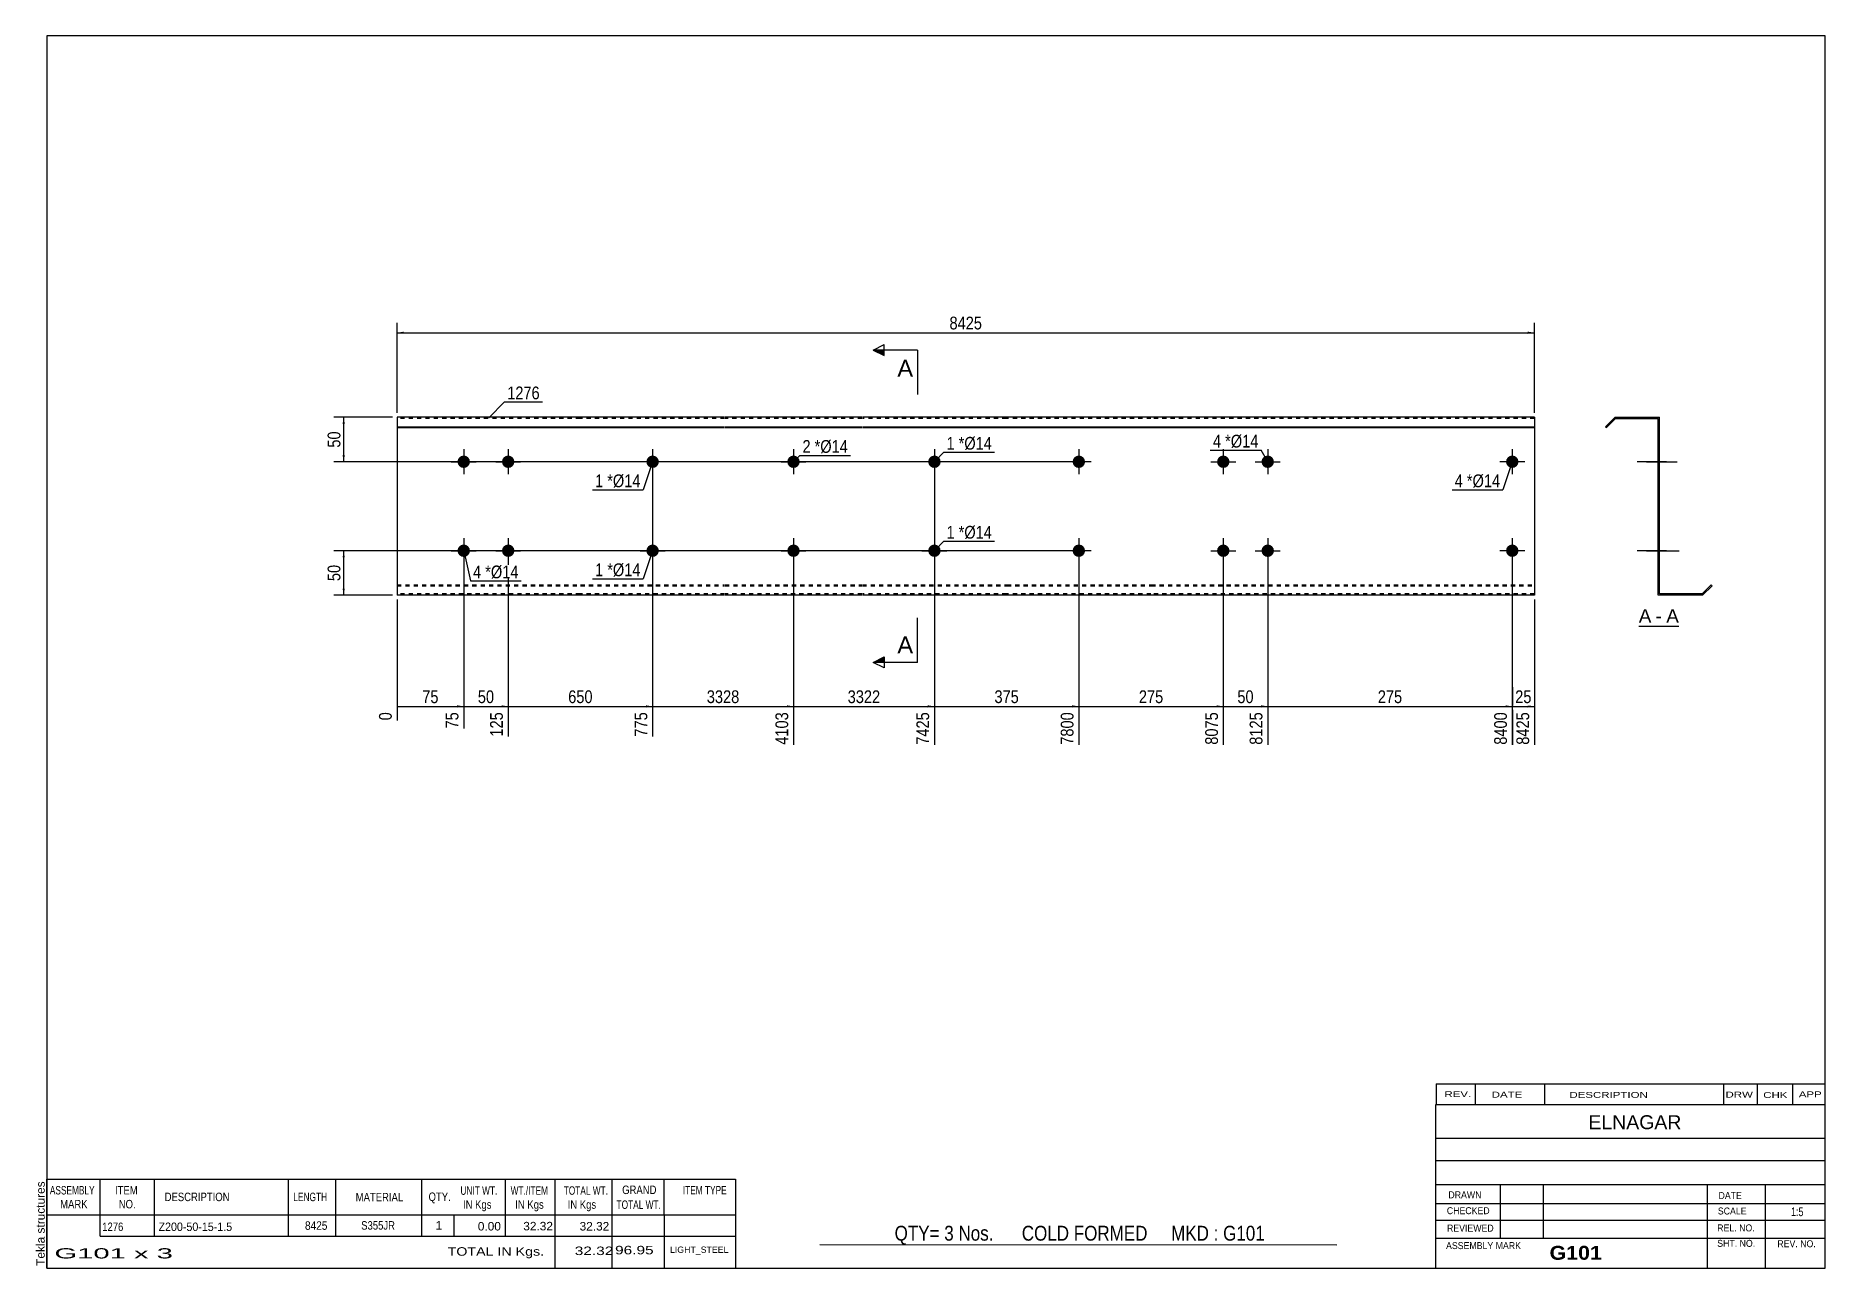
# Model space of a CAD drawing. Header units: millimetres. Extents: x -81 to 321, y -171 to 106.
import ezdxf

# ---------------------------------------------------------------- set-up
doc = ezdxf.new("R2010")
doc.units = ezdxf.units.MM
doc.linetypes.add('DXK_LINE_DOT1', pattern=[1.8814, 0.9407, -0.9407])
doc.styles.add('Arial', font='ARIAL.TTF', dxfattribs={"height": 0.2})
doc.styles.add('Arial Bold', font='ARIALBD.TTF', dxfattribs={"height": 0.2})
doc.styles.add('Arial Narrow', font='ARIALN.TTF', dxfattribs={"height": 0.2})

# ---------------------------------------------------------------- blocks, each defined once
blk = doc.blocks.new('Unknown-629088549-1614')
at = {"color": 5, "linetype": 'Continuous'}
for p, q in [((321.25, 105.75), (-78.75, 105.75)), ((-78.75, 105.75), (-78.75, -171.25)), ((321.25, -171.25), (321.25, 105.75)), ((-78.75, -171.25), (321.25, -171.25))]:
    blk.add_line(p, q, dxfattribs=at)
at = {"color": 174, "linetype": 'Continuous', "style": 'Arial'}
blk.add_text('Tekla structures', height=1.9102, rotation=90, dxfattribs=at).set_placement((-79.25, -170.75))
blk = doc.blocks.new('Unknown-629088549-12 - 1233')
at = {"color": 7, "linetype": 'Continuous'}
blk.add_line((279.31, -26.95), (288.34, -26.95), dxfattribs=at)
at = {"color": 0, "linetype": 'Continuous'}
blk.add_wipeout([(282.15, -26.2), (282.15, -23), (279.31, -23), (279.31, -26.2)], dxfattribs=at)
blk.add_wipeout([(284.53, -26.2), (284.53, -23), (283.11, -23), (283.11, -26.2)], dxfattribs=at)
at = {"color": 96, "linetype": 'Continuous', "style": 'Arial'}
blk.add_text('A', height=3.06, dxfattribs=at).set_placement((279.31, -26.2))
at = {"color": 0, "linetype": 'Continuous'}
blk.add_wipeout([(288.34, -26.2), (288.34, -23), (285.49, -23), (285.49, -26.2)], dxfattribs=at)
at = {"color": 96, "linetype": 'Continuous', "style": 'Arial'}
for s, p in [('A', (285.49, -26.2)), ('-', (283.11, -26.2))]:
    blk.add_text(s, height=3.06, dxfattribs=at).set_placement(p)
blk = doc.blocks.new('Bolt-629088549-1223 - 1203')
at = {"linetype": 'Continuous'}
blk.add_hatch(color=3, dxfattribs=at).paths.add_polyline_path([(58.89, 10, -1), (56.09, 10, -1)])
at = {"color": 3, "linetype": 'Continuous'}
for p, q in [((57.49, 12.8), (57.49, 7.2)), ((60.29, 10), (54.69, 10))]:
    blk.add_line(p, q, dxfattribs=at)
blk = doc.blocks.new('Part-629088549-1218 - 1203')
at = {"color": 2, "linetype": 'Continuous'}
for p, q in [((0, 20), (0, -20)), ((41.19, 20), (0, 20)), ((0, 17.88), (41.19, 17.88)), ((0, 17.67), (41.19, 17.67)), ((73.68, 20), (41.29, 20)), ((41.29, 17.88), (73.68, 17.88)), ((41.29, 17.67), (73.68, 17.67)), ((104.58, 20), (73.78, 20)), ((73.78, 17.88), (104.58, 17.88)), ((73.78, 17.67), (104.58, 17.67)), ((137.07, 20), (104.68, 20)), ((104.68, 17.88), (137.07, 17.88)), ((104.68, 17.67), (137.07, 17.67)), ((169.56, 20), (137.17, 20)), ((137.17, 17.88), (169.56, 17.88)), ((137.17, 17.67), (169.56, 17.67)), ((255.85, 20), (169.66, 20)), ((169.66, 17.88), (255.85, 17.88)), ((169.66, 17.67), (255.85, 17.67)), ((255.85, 20), (255.85, -20)), ((41.19, -20), (0, -20)), ((73.68, -20), (41.29, -20)), ((104.58, -20), (73.78, -20)), ((137.07, -20), (104.68, -20)), ((169.56, -20), (137.17, -20)), ((255.85, -20), (169.66, -20))]:
    blk.add_line(p, q, dxfattribs=at)
at = {"color": 7, "linetype": 'DXK_LINE_DOT1'}
for p, q in [((41.19, 19.7), (0, 19.7)), ((73.68, 19.7), (41.29, 19.7)), ((104.58, 19.7), (73.78, 19.7)), ((137.07, 19.7), (104.68, 19.7)), ((169.56, 19.7), (137.17, 19.7)), ((255.85, 19.7), (169.66, 19.7)), ((0, -17.67), (41.19, -17.67)), ((0, -17.88), (41.19, -17.88)), ((41.19, -19.7), (0, -19.7)), ((41.29, -17.67), (73.68, -17.67)), ((41.29, -17.88), (73.68, -17.88)), ((73.68, -19.7), (41.29, -19.7)), ((73.78, -17.67), (104.58, -17.67)), ((73.78, -17.88), (104.58, -17.88)), ((104.58, -19.7), (73.78, -19.7)), ((104.68, -17.67), (137.07, -17.67)), ((104.68, -17.88), (137.07, -17.88)), ((137.07, -19.7), (104.68, -19.7)), ((137.17, -17.67), (169.56, -17.67)), ((137.17, -17.88), (169.56, -17.88)), ((169.56, -19.7), (137.17, -19.7)), ((169.66, -17.67), (255.85, -17.67)), ((169.66, -17.88), (255.85, -17.88)), ((255.85, -19.7), (169.66, -19.7))]:
    blk.add_line(p, q, dxfattribs=at)
blk = doc.blocks.new('Bolt-629088549-1219 - 1203')
at = {"linetype": 'Continuous'}
blk.add_hatch(color=3, dxfattribs=at).paths.add_polyline_path([(122.28, 10, -1), (119.48, 10, -1)])
at = {"color": 3, "linetype": 'Continuous'}
for p, q in [((120.88, 12.8), (120.88, 7.2)), ((123.68, 10), (118.08, 10))]:
    blk.add_line(p, q, dxfattribs=at)
blk = doc.blocks.new('Bolt-629088549-1220 - 1203')
at = {"linetype": 'Continuous'}
for points in [[(187.25, 10, -1), (184.45, 10, -1)], [(197.25, 10, -1), (194.45, 10, -1)], [(187.25, -10, -1), (184.45, -10, -1)], [(197.25, -10, -1), (194.45, -10, -1)]]:
    blk.add_hatch(color=3, dxfattribs=at).paths.add_polyline_path(points)
at = {"color": 3, "linetype": 'Continuous'}
for p, q in [((185.85, 12.8), (185.85, 7.2)), ((195.85, 12.8), (195.85, 7.2)), ((183.05, 10), (188.65, 10)), ((193.05, 10), (198.65, 10)), ((185.85, -7.2), (185.85, -12.8)), ((195.85, -7.2), (195.85, -12.8)), ((183.05, -10), (188.65, -10)), ((193.05, -10), (198.65, -10))]:
    blk.add_line(p, q, dxfattribs=at)
blk = doc.blocks.new('Bolt-629088549-1221 - 1203')
at = {"linetype": 'Continuous'}
blk.add_hatch(color=3, dxfattribs=at).paths.add_polyline_path([(122.28, -10, -1), (119.48, -10, -1)])
at = {"color": 3, "linetype": 'Continuous'}
for p, q in [((120.88, -7.2), (120.88, -12.8)), ((118.08, -10), (123.68, -10))]:
    blk.add_line(p, q, dxfattribs=at)
blk = doc.blocks.new('Bolt-629088549-1222 - 1203')
at = {"linetype": 'Continuous'}
for points in [[(154.76, -10, -1), (151.96, -10, -1)], [(252.25, -10, -1), (249.45, -10, -1)]]:
    blk.add_hatch(color=3, dxfattribs=at).paths.add_polyline_path(points)
at = {"color": 3, "linetype": 'Continuous'}
for p, q in [((153.36, -7.2), (153.36, -12.8)), ((250.85, -7.2), (250.85, -12.8)), ((156.16, -10), (150.56, -10)), ((253.65, -10), (248.05, -10))]:
    blk.add_line(p, q, dxfattribs=at)
blk = doc.blocks.new('Bolt-629088549-1224 - 1203')
at = {"linetype": 'Continuous'}
for points in [[(16.4, 10, -1), (13.6, 10, -1)], [(26.4, 10, -1), (23.6, 10, -1)], [(16.4, -10, -1), (13.6, -10, -1)], [(26.4, -10, -1), (23.6, -10, -1)]]:
    blk.add_hatch(color=3, dxfattribs=at).paths.add_polyline_path(points)
at = {"color": 3, "linetype": 'Continuous'}
for p, q in [((15, 12.8), (15, 7.2)), ((25, 12.8), (25, 7.2)), ((12.2, 10), (17.8, 10)), ((22.2, 10), (27.8, 10)), ((15, -7.2), (15, -12.8)), ((25, -7.2), (25, -12.8)), ((12.2, -10), (17.8, -10)), ((22.2, -10), (27.8, -10))]:
    blk.add_line(p, q, dxfattribs=at)
blk = doc.blocks.new('Bolt-629088549-1225 - 1203')
at = {"linetype": 'Continuous'}
blk.add_hatch(color=3, dxfattribs=at).paths.add_polyline_path([(58.89, -10, -1), (56.09, -10, -1)])
at = {"color": 3, "linetype": 'Continuous'}
for p, q in [((57.49, -7.2), (57.49, -12.8)), ((54.69, -10), (60.29, -10))]:
    blk.add_line(p, q, dxfattribs=at)
blk = doc.blocks.new('Bolt-629088549-1226 - 1203')
at = {"linetype": 'Continuous'}
for points in [[(90.58, 10, -1), (87.78, 10, -1)], [(90.58, -10, -1), (87.78, -10, -1)]]:
    blk.add_hatch(color=3, dxfattribs=at).paths.add_polyline_path(points)
at = {"color": 3, "linetype": 'Continuous'}
for p, q in [((89.18, 12.8), (89.18, 7.2)), ((86.38, 10), (91.98, 10)), ((89.18, -7.2), (89.18, -12.8)), ((86.38, -10), (91.98, -10))]:
    blk.add_line(p, q, dxfattribs=at)
blk = doc.blocks.new('Bolt-629088549-1227 - 1203')
at = {"linetype": 'Continuous'}
for points in [[(154.76, 10, -1), (151.96, 10, -1)], [(252.25, 10, -1), (249.45, 10, -1)]]:
    blk.add_hatch(color=3, dxfattribs=at).paths.add_polyline_path(points)
at = {"color": 3, "linetype": 'Continuous'}
for p, q in [((153.36, 12.8), (153.36, 7.2)), ((250.85, 12.8), (250.85, 7.2)), ((156.16, 10), (150.56, 10)), ((253.65, 10), (248.05, 10))]:
    blk.add_line(p, q, dxfattribs=at)
blk = doc.blocks.new('Bolt-629088549-1240 - 1233')
at = {"linetype": 'Continuous'}
blk.add_hatch(color=3, dxfattribs=at).paths.add_polyline_path([(283.97, 8.6), (283.97, 11.4), (283.67, 11.4), (283.67, 8.6)])
at = {"color": 3, "linetype": 'Continuous'}
for p, q in [((285.57, 10), (278.97, 10)), ((283.97, 11.4), (283.67, 11.4)), ((283.97, 8.6), (283.67, 8.6))]:
    blk.add_line(p, q, dxfattribs=at)
blk = doc.blocks.new('Part-629088549-1235 - 1233')
at = {"color": 2, "linetype": 'Continuous'}
for p, q in [((273.97, 20), (271.85, 17.88)), ((271.85, 17.88), (272.06, 17.67)), ((272.06, 17.67), (274.1, 19.7)), ((273.97, 20), (283.97, 20)), ((274.1, 19.7), (283.67, 19.7)), ((283.67, -20), (283.67, 19.7)), ((283.97, -19.7), (283.97, 20)), ((293.67, -20), (283.67, -20)), ((293.55, -19.7), (283.97, -19.7)), ((293.55, -19.7), (295.58, -17.67)), ((295.79, -17.88), (293.67, -20)), ((295.58, -17.67), (295.79, -17.88))]:
    blk.add_line(p, q, dxfattribs=at)
blk = doc.blocks.new('Bolt-629088549-1236 - 1233')
at = {"linetype": 'Continuous'}
blk.add_hatch(color=3, dxfattribs=at).paths.add_polyline_path([(283.97, 8.6), (283.97, 11.4), (283.67, 11.4), (283.67, 8.6)])
at = {"color": 3, "linetype": 'Continuous'}
for p, q in [((285.57, 10), (278.97, 10)), ((283.97, 11.4), (283.67, 11.4)), ((283.97, 8.6), (283.67, 8.6))]:
    blk.add_line(p, q, dxfattribs=at)
blk = doc.blocks.new('Bolt-629088549-1237 - 1233')
at = {"linetype": 'Continuous'}
for points in [[(283.97, 8.6), (283.97, 11.4), (283.67, 11.4), (283.67, 8.6)], [(283.97, 8.6), (283.97, 11.4), (283.67, 11.4), (283.67, 8.6)], [(283.97, -11.4), (283.97, -8.6), (283.67, -8.6), (283.67, -11.4)], [(283.97, -11.4), (283.97, -8.6), (283.67, -8.6), (283.67, -11.4)]]:
    blk.add_hatch(color=3, dxfattribs=at).paths.add_polyline_path(points)
at = {"color": 3, "linetype": 'Continuous'}
for p, q in [((281.07, 10), (287.67, 10)), ((281.07, 10), (287.67, 10)), ((283.67, 11.4), (283.97, 11.4)), ((283.67, 11.4), (283.97, 11.4)), ((283.67, 8.6), (283.97, 8.6)), ((283.67, 8.6), (283.97, 8.6)), ((281.07, -10), (287.67, -10)), ((281.07, -10), (287.67, -10)), ((283.67, -8.6), (283.97, -8.6)), ((283.67, -8.6), (283.97, -8.6)), ((283.67, -11.4), (283.97, -11.4)), ((283.67, -11.4), (283.97, -11.4))]:
    blk.add_line(p, q, dxfattribs=at)
blk = doc.blocks.new('Bolt-629088549-1238 - 1233')
at = {"linetype": 'Continuous'}
blk.add_hatch(color=3, dxfattribs=at).paths.add_polyline_path([(283.97, -11.4), (283.97, -8.6), (283.67, -8.6), (283.67, -11.4)])
at = {"color": 3, "linetype": 'Continuous'}
for p, q in [((281.77, -10), (288.37, -10)), ((283.67, -8.6), (283.97, -8.6)), ((283.67, -11.4), (283.97, -11.4))]:
    blk.add_line(p, q, dxfattribs=at)
blk = doc.blocks.new('Bolt-629088549-1239 - 1233')
at = {"linetype": 'Continuous'}
blk.add_hatch(color=3, dxfattribs=at).paths.add_polyline_path([(283.97, -11.4), (283.97, -8.6), (283.67, -8.6), (283.67, -11.4)])
blk.add_hatch(color=3, dxfattribs=at).paths.add_polyline_path([(283.97, -11.4), (283.97, -8.6), (283.67, -8.6), (283.67, -11.4)])
at = {"color": 3, "linetype": 'Continuous'}
for p, q in [((285.57, -10), (278.97, -10)), ((285.57, -10), (278.97, -10)), ((283.97, -8.6), (283.67, -8.6)), ((283.97, -8.6), (283.67, -8.6)), ((283.97, -11.4), (283.67, -11.4)), ((283.97, -11.4), (283.67, -11.4))]:
    blk.add_line(p, q, dxfattribs=at)
blk = doc.blocks.new('Bolt-629088549-1241 - 1233')
at = {"linetype": 'Continuous'}
for points in [[(283.97, 8.6), (283.97, 11.4), (283.67, 11.4), (283.67, 8.6)], [(283.97, 8.6), (283.97, 11.4), (283.67, 11.4), (283.67, 8.6)], [(283.97, -11.4), (283.97, -8.6), (283.67, -8.6), (283.67, -11.4)], [(283.97, -11.4), (283.97, -8.6), (283.67, -8.6), (283.67, -11.4)]]:
    blk.add_hatch(color=3, dxfattribs=at).paths.add_polyline_path(points)
at = {"color": 3, "linetype": 'Continuous'}
for p, q in [((281.07, 10), (287.67, 10)), ((281.07, 10), (287.67, 10)), ((283.67, 11.4), (283.97, 11.4)), ((283.67, 11.4), (283.97, 11.4)), ((283.67, 8.6), (283.97, 8.6)), ((283.67, 8.6), (283.97, 8.6)), ((281.07, -10), (287.67, -10)), ((281.07, -10), (287.67, -10)), ((283.67, -8.6), (283.97, -8.6)), ((283.67, -8.6), (283.97, -8.6)), ((283.67, -11.4), (283.97, -11.4)), ((283.67, -11.4), (283.97, -11.4))]:
    blk.add_line(p, q, dxfattribs=at)
blk = doc.blocks.new('Bolt-629088549-1242 - 1233')
at = {"linetype": 'Continuous'}
blk.add_hatch(color=3, dxfattribs=at).paths.add_polyline_path([(283.97, -11.4), (283.97, -8.6), (283.67, -8.6), (283.67, -11.4)])
at = {"color": 3, "linetype": 'Continuous'}
for p, q in [((281.77, -10), (288.37, -10)), ((283.67, -8.6), (283.97, -8.6)), ((283.67, -11.4), (283.97, -11.4))]:
    blk.add_line(p, q, dxfattribs=at)
blk = doc.blocks.new('Bolt-629088549-1243 - 1233')
at = {"linetype": 'Continuous'}
for points in [[(283.97, 8.6), (283.97, 11.4), (283.67, 11.4), (283.67, 8.6)], [(283.97, -11.4), (283.97, -8.6), (283.67, -8.6), (283.67, -11.4)]]:
    blk.add_hatch(color=3, dxfattribs=at).paths.add_polyline_path(points)
at = {"color": 3, "linetype": 'Continuous'}
for p, q in [((283.67, 11.4), (283.97, 11.4)), ((283.67, 10), (287.97, 10)), ((283.67, 8.6), (283.97, 8.6)), ((283.67, -8.6), (283.97, -8.6)), ((283.67, -10), (287.97, -10)), ((283.67, -11.4), (283.97, -11.4))]:
    blk.add_line(p, q, dxfattribs=at)
blk = doc.blocks.new('Bolt-629088549-1244 - 1233')
at = {"linetype": 'Continuous'}
blk.add_hatch(color=3, dxfattribs=at).paths.add_polyline_path([(283.97, 8.6), (283.97, 11.4), (283.67, 11.4), (283.67, 8.6)])
blk.add_hatch(color=3, dxfattribs=at).paths.add_polyline_path([(283.97, 8.6), (283.97, 11.4), (283.67, 11.4), (283.67, 8.6)])
at = {"color": 3, "linetype": 'Continuous'}
for p, q in [((285.57, 10), (278.97, 10)), ((285.57, 10), (278.97, 10)), ((283.97, 11.4), (283.67, 11.4)), ((283.97, 11.4), (283.67, 11.4)), ((283.97, 8.6), (283.67, 8.6)), ((283.97, 8.6), (283.67, 8.6))]:
    blk.add_line(p, q, dxfattribs=at)
blk = doc.blocks.new('StraightDimension-629088549-1264 - 1203')
at = {"linetype": 'Continuous'}
blk.add_hatch(color=7, dxfattribs=at).paths.add_polyline_path([(55.99, -44.75), (57.49, -45), (55.99, -45.25)])
at = {"color": 7, "linetype": 'Continuous'}
for p, q in [((57.49, 9), (57.49, -51.78)), ((25, -11), (25, -51.78)), ((25, -45), (57.49, -45))]:
    blk.add_line(p, q, dxfattribs=at)
at = {"color": 0}
blk.add_wipeout([(44.59, -44.85), (44.59, -40.65), (37.9, -40.65), (37.9, -44.85)], dxfattribs=at)
at = {"color": 0, "linetype": 'Continuous'}
blk.add_wipeout([(56.89, -45.7), (52.69, -45.7), (52.69, -52.38), (56.89, -52.38)], dxfattribs=at)
at = {"color": 3, "style": 'Arial Narrow'}
blk.add_text('650', height=2.863, dxfattribs=at).set_placement((38.5, -44.25))
at = {"color": 3, "linetype": 'Continuous', "style": 'Arial Narrow'}
blk.add_text('775', height=2.863, rotation=90.0002, dxfattribs=at).set_placement((56.29, -51.78))
blk = doc.blocks.new('StraightDimension-629088549-1257 - 1203')
at = {"linetype": 'Continuous'}
blk.add_hatch(color=7, dxfattribs=at).paths.add_polyline_path([(254.35, -44.75), (255.85, -45), (254.35, -45.25)])
at = {"color": 7, "linetype": 'Continuous'}
for p, q in [((250.85, -11), (250.85, -53.61)), ((255.85, -21), (255.85, -53.61)), ((250.85, -45), (255.85, -45))]:
    blk.add_line(p, q, dxfattribs=at)
at = {"color": 0}
blk.add_wipeout([(255.78, -44.85), (255.78, -40.65), (250.92, -40.65), (250.92, -44.85)], dxfattribs=at)
at = {"color": 0, "linetype": 'Continuous'}
blk.add_wipeout([(255.25, -45.7), (251.05, -45.7), (251.05, -54.21), (255.25, -54.21)], dxfattribs=at)
at = {"color": 3, "style": 'Arial Narrow'}
blk.add_text('25', height=2.863, dxfattribs=at).set_placement((251.52, -44.25))
at = {"color": 3, "linetype": 'Continuous', "style": 'Arial Narrow'}
blk.add_text('8425', height=2.863, rotation=90.0002, dxfattribs=at).set_placement((254.65, -53.61))
blk = doc.blocks.new('StraightDimension-629088549-1258 - 1203')
at = {"linetype": 'Continuous'}
blk.add_hatch(color=7, dxfattribs=at).paths.add_polyline_path([(249.35, -44.75), (250.85, -45), (249.35, -45.25)])
at = {"color": 7, "linetype": 'Continuous'}
for p, q in [((195.85, -11), (195.85, -53.61)), ((250.85, -11), (250.85, -53.61)), ((195.85, -45), (250.85, -45))]:
    blk.add_line(p, q, dxfattribs=at)
at = {"color": 0}
blk.add_wipeout([(226.69, -44.85), (226.69, -40.65), (220.01, -40.65), (220.01, -44.85)], dxfattribs=at)
at = {"color": 0, "linetype": 'Continuous'}
blk.add_wipeout([(250.25, -45.7), (246.05, -45.7), (246.05, -54.21), (250.25, -54.21)], dxfattribs=at)
at = {"color": 3, "style": 'Arial Narrow'}
blk.add_text('275', height=2.863, dxfattribs=at).set_placement((220.61, -44.25))
at = {"color": 3, "linetype": 'Continuous', "style": 'Arial Narrow'}
blk.add_text('8400', height=2.863, rotation=90.0002, dxfattribs=at).set_placement((249.65, -53.61))
blk = doc.blocks.new('StraightDimension-629088549-1324 - 1203')
at = {"linetype": 'Continuous'}
for points in [[(1.5, 38.75), (0, 39), (1.5, 39.25)], [(254.35, 39.25), (255.85, 39), (254.35, 38.75)]]:
    blk.add_hatch(color=7, dxfattribs=at).paths.add_polyline_path(points)
at = {"color": 7, "linetype": 'Continuous'}
for p, q in [((0, 21), (0, 41.25)), ((255.85, 21), (255.85, 41.25)), ((0, 39), (255.85, 39))]:
    blk.add_line(p, q, dxfattribs=at)
at = {"color": 0}
blk.add_wipeout([(132.18, 39.15), (132.18, 43.35), (123.67, 43.35), (123.67, 39.15)], dxfattribs=at)
at = {"color": 3, "style": 'Arial Narrow'}
blk.add_text('8425', height=2.863, dxfattribs=at).set_placement((124.27, 39.75))
blk = doc.blocks.new('StraightDimension-629088549-1259 - 1203')
at = {"linetype": 'Continuous'}
blk.add_hatch(color=7, dxfattribs=at).paths.add_polyline_path([(194.35, -44.75), (195.85, -45), (194.35, -45.25)])
at = {"color": 7, "linetype": 'Continuous'}
for p, q in [((185.85, -11), (185.85, -53.61)), ((195.85, -11), (195.85, -53.61)), ((185.85, -45), (195.85, -45))]:
    blk.add_line(p, q, dxfattribs=at)
at = {"color": 0}
blk.add_wipeout([(193.28, -44.85), (193.28, -40.65), (188.42, -40.65), (188.42, -44.85)], dxfattribs=at)
at = {"color": 0, "linetype": 'Continuous'}
blk.add_wipeout([(195.25, -45.7), (191.05, -45.7), (191.05, -54.21), (195.25, -54.21)], dxfattribs=at)
at = {"color": 3, "style": 'Arial Narrow'}
blk.add_text('50', height=2.863, dxfattribs=at).set_placement((189.02, -44.25))
at = {"color": 3, "linetype": 'Continuous', "style": 'Arial Narrow'}
blk.add_text('8125', height=2.863, rotation=90.0002, dxfattribs=at).set_placement((194.65, -53.61))
blk = doc.blocks.new('StraightDimension-629088549-1260 - 1203')
at = {"linetype": 'Continuous'}
blk.add_hatch(color=7, dxfattribs=at).paths.add_polyline_path([(184.35, -44.75), (185.85, -45), (184.35, -45.25)])
at = {"color": 7, "linetype": 'Continuous'}
for p, q in [((153.36, -11), (153.36, -53.61)), ((185.85, -11), (185.85, -53.61)), ((153.36, -45), (185.85, -45))]:
    blk.add_line(p, q, dxfattribs=at)
at = {"color": 0}
blk.add_wipeout([(172.95, -44.85), (172.95, -40.65), (166.27, -40.65), (166.27, -44.85)], dxfattribs=at)
at = {"color": 0, "linetype": 'Continuous'}
blk.add_wipeout([(185.25, -45.7), (181.05, -45.7), (181.05, -54.21), (185.25, -54.21)], dxfattribs=at)
at = {"color": 3, "style": 'Arial Narrow'}
blk.add_text('275', height=2.863, dxfattribs=at).set_placement((166.87, -44.25))
at = {"color": 3, "linetype": 'Continuous', "style": 'Arial Narrow'}
blk.add_text('8075', height=2.863, rotation=90.0002, dxfattribs=at).set_placement((184.65, -53.61))
blk = doc.blocks.new('StraightDimension-629088549-1261 - 1203')
at = {"linetype": 'Continuous'}
blk.add_hatch(color=7, dxfattribs=at).paths.add_polyline_path([(151.86, -44.75), (153.36, -45), (151.86, -45.25)])
at = {"color": 7, "linetype": 'Continuous'}
for p, q in [((120.88, 9), (120.88, -53.61)), ((153.36, -11), (153.36, -53.61)), ((120.88, -45), (153.36, -45))]:
    blk.add_line(p, q, dxfattribs=at)
at = {"color": 0}
blk.add_wipeout([(140.46, -44.85), (140.46, -40.65), (133.78, -40.65), (133.78, -44.85)], dxfattribs=at)
at = {"color": 0, "linetype": 'Continuous'}
blk.add_wipeout([(152.76, -45.7), (148.56, -45.7), (148.56, -54.21), (152.76, -54.21)], dxfattribs=at)
at = {"color": 3, "style": 'Arial Narrow'}
blk.add_text('375', height=2.863, dxfattribs=at).set_placement((134.38, -44.25))
at = {"color": 3, "linetype": 'Continuous', "style": 'Arial Narrow'}
blk.add_text('7800', height=2.863, rotation=90.0002, dxfattribs=at).set_placement((152.16, -53.61))
blk = doc.blocks.new('StraightDimension-629088549-1262 - 1203')
at = {"linetype": 'Continuous'}
blk.add_hatch(color=7, dxfattribs=at).paths.add_polyline_path([(119.38, -44.75), (120.88, -45), (119.38, -45.25)])
at = {"color": 7, "linetype": 'Continuous'}
for p, q in [((120.88, 9), (120.88, -53.61)), ((89.18, -11), (89.18, -53.61)), ((89.18, -45), (120.88, -45))]:
    blk.add_line(p, q, dxfattribs=at)
at = {"color": 0}
blk.add_wipeout([(109.29, -44.85), (109.29, -40.65), (100.77, -40.65), (100.77, -44.85)], dxfattribs=at)
at = {"color": 0, "linetype": 'Continuous'}
blk.add_wipeout([(120.28, -45.7), (116.08, -45.7), (116.08, -54.21), (120.28, -54.21)], dxfattribs=at)
at = {"color": 3, "style": 'Arial Narrow'}
blk.add_text('3322', height=2.863, dxfattribs=at).set_placement((101.37, -44.25))
at = {"color": 3, "linetype": 'Continuous', "style": 'Arial Narrow'}
blk.add_text('7425', height=2.863, rotation=90.0002, dxfattribs=at).set_placement((119.68, -53.61))
blk = doc.blocks.new('StraightDimension-629088549-1263 - 1203')
at = {"linetype": 'Continuous'}
blk.add_hatch(color=7, dxfattribs=at).paths.add_polyline_path([(87.68, -44.75), (89.18, -45), (87.68, -45.25)])
at = {"color": 7, "linetype": 'Continuous'}
for p, q in [((57.49, 9), (57.49, -51.78)), ((89.18, -11), (89.18, -53.61)), ((57.49, -45), (89.18, -45))]:
    blk.add_line(p, q, dxfattribs=at)
at = {"color": 0}
blk.add_wipeout([(77.59, -44.85), (77.59, -40.65), (69.08, -40.65), (69.08, -44.85)], dxfattribs=at)
at = {"color": 0, "linetype": 'Continuous'}
blk.add_wipeout([(88.58, -45.7), (84.38, -45.7), (84.38, -54.21), (88.58, -54.21)], dxfattribs=at)
at = {"color": 3, "style": 'Arial Narrow'}
blk.add_text('3328', height=2.863, dxfattribs=at).set_placement((69.68, -44.25))
at = {"color": 3, "linetype": 'Continuous', "style": 'Arial Narrow'}
blk.add_text('4103', height=2.863, rotation=90.0002, dxfattribs=at).set_placement((87.98, -53.61))
blk = doc.blocks.new('StraightDimension-629088549-1265 - 1203')
at = {"linetype": 'Continuous'}
blk.add_hatch(color=7, dxfattribs=at).paths.add_polyline_path([(23.5, -44.75), (25, -45), (23.5, -45.25)])
at = {"color": 7, "linetype": 'Continuous'}
for p, q in [((15, -11), (15, -49.96)), ((25, -11), (25, -51.78)), ((15, -45), (25, -45))]:
    blk.add_line(p, q, dxfattribs=at)
at = {"color": 0}
blk.add_wipeout([(22.43, -44.85), (22.43, -40.65), (17.57, -40.65), (17.57, -44.85)], dxfattribs=at)
at = {"color": 0, "linetype": 'Continuous'}
blk.add_wipeout([(24.4, -45.7), (20.2, -45.7), (20.2, -52.38), (24.4, -52.38)], dxfattribs=at)
at = {"color": 3, "style": 'Arial Narrow'}
blk.add_text('50', height=2.863, dxfattribs=at).set_placement((18.17, -44.25))
at = {"color": 3, "linetype": 'Continuous', "style": 'Arial Narrow'}
blk.add_text('125', height=2.863, rotation=90.0002, dxfattribs=at).set_placement((23.8, -51.78))
blk = doc.blocks.new('StraightDimension-629088549-1266 - 1203')
at = {"linetype": 'Continuous'}
blk.add_hatch(color=7, dxfattribs=at).paths.add_polyline_path([(13.5, -44.75), (15, -45), (13.5, -45.25)])
at = {"color": 7, "linetype": 'Continuous'}
for p, q in [((15, -11), (15, -49.96)), ((0, -21), (0, -48.13)), ((0, -45), (15, -45))]:
    blk.add_line(p, q, dxfattribs=at)
at = {"color": 0}
blk.add_wipeout([(9.93, -44.85), (9.93, -40.65), (5.07, -40.65), (5.07, -44.85)], dxfattribs=at)
at = {"color": 0, "linetype": 'Continuous'}
blk.add_wipeout([(-0.6, -45.7), (-4.8, -45.7), (-4.8, -48.73), (-0.6, -48.73)], dxfattribs=at)
at = {"color": 3, "linetype": 'Continuous', "style": 'Arial Narrow'}
blk.add_text('0', height=2.86, rotation=90.0002, dxfattribs=at).set_placement((-1.2, -48.13))
at = {"color": 0, "linetype": 'Continuous'}
blk.add_wipeout([(14.4, -45.7), (10.2, -45.7), (10.2, -50.56), (14.4, -50.56)], dxfattribs=at)
at = {"color": 3, "style": 'Arial Narrow'}
blk.add_text('75', height=2.863, dxfattribs=at).set_placement((5.67, -44.25))
at = {"color": 3, "linetype": 'Continuous', "style": 'Arial Narrow'}
blk.add_text('75', height=2.863, rotation=90.0002, dxfattribs=at).set_placement((13.8, -49.96))
blk = doc.blocks.new('StraightDimension-629088549-1306 - 1203')
at = {"linetype": 'Continuous'}
for points in [[(-12.25, 18.5), (-12, 20), (-11.75, 18.5)], [(-11.75, 11.5), (-12, 10), (-12.25, 11.5)]]:
    blk.add_hatch(color=7, dxfattribs=at).paths.add_polyline_path(points)
at = {"color": 7, "linetype": 'Continuous'}
for p, q in [((-1, 20), (-14.25, 20)), ((-12, 10), (-12, 20)), ((152.36, 10), (-14.25, 10))]:
    blk.add_line(p, q, dxfattribs=at)
at = {"color": 0}
blk.add_wipeout([(-12.15, 17.43), (-16.35, 17.43), (-16.35, 12.57), (-12.15, 12.57)], dxfattribs=at)
at = {"color": 3, "style": 'Arial Narrow'}
blk.add_text('50', height=2.863, rotation=90.0002, dxfattribs=at).set_placement((-12.75, 13.17))
blk = doc.blocks.new('StraightDimension-629088549-1315 - 1203')
at = {"linetype": 'Continuous'}
for points in [[(-12.25, -11.5), (-12, -10), (-11.75, -11.5)], [(-11.75, -18.5), (-12, -20), (-12.25, -18.5)]]:
    blk.add_hatch(color=7, dxfattribs=at).paths.add_polyline_path(points)
at = {"color": 7, "linetype": 'Continuous'}
for p, q in [((152.36, -10), (-14.25, -10)), ((-12, -20), (-12, -10)), ((-1, -20), (-14.25, -20))]:
    blk.add_line(p, q, dxfattribs=at)
at = {"color": 0}
blk.add_wipeout([(-12.15, -12.57), (-16.35, -12.57), (-16.35, -17.43), (-12.15, -17.43)], dxfattribs=at)
at = {"color": 3, "style": 'Arial Narrow'}
blk.add_text('50', height=2.863, rotation=90.0002, dxfattribs=at).set_placement((-12.75, -16.83))
blk = doc.blocks.new('CBS_BOM-629088549-1639')
at = {"color": 7, "linetype": 'Continuous'}
for p, q in [((-78.78, -159.28), (-78.78, -151.28)), ((-78.78, -151.28), (76.14, -151.28)), ((-66.78, -159.28), (-66.78, -151.28)), ((-54.59, -159.28), (-54.59, -151.28)), ((-24.43, -159.28), (-24.43, -151.28)), ((-13.75, -159.28), (-13.75, -151.28)), ((5.57, -159.28), (5.57, -151.28)), ((24.37, -159.28), (24.37, -151.28)), ((35.58, -159.28), (35.58, -151.28)), ((48.37, -159.28), (48.37, -151.28)), ((60.12, -159.28), (60.12, -151.28)), ((76.14, -151.29), (76.14, -159.27)), ((-78.78, -159.28), (76.14, -159.28)), ((-78.78, -164.08), (-78.78, -159.28)), ((-66.78, -164.08), (-66.78, -159.28)), ((-54.59, -164.08), (-54.59, -159.28)), ((-24.43, -164.08), (-24.43, -159.28)), ((-13.75, -164.08), (-13.75, -159.28)), ((5.57, -164.08), (5.57, -159.28)), ((12.83, -164.08), (12.83, -159.28)), ((24.37, -164.08), (24.37, -159.28)), ((35.58, -164.08), (35.58, -159.28)), ((48.37, -164.08), (48.37, -159.28)), ((60.14, -164.08), (60.14, -159.28)), ((76.14, -159.28), (76.14, -164.08)), ((-78.78, -171.28), (-78.78, -164.1)), ((-66.78, -164.08), (76.14, -164.08)), ((35.58, -171.28), (35.58, -164.1)), ((48.37, -171.28), (48.37, -164.1)), ((60.18, -171.28), (60.18, -164.1)), ((76.14, -164.08), (76.14, -171.28)), ((-78.78, -171.28), (76.14, -171.28))]:
    blk.add_line(p, q, dxfattribs=at)
at = {"color": 3, "linetype": 'Continuous', "style": 'Arial'}
for s, height, width, p in [('ASSEMBLY', 1.91, 0.7, (-78.1, -154.71)), ('ITEM', 1.91, 0.8, (-63.45, -154.71)), ('UNIT WT.', 1.91, 0.7, (14.26, -154.78)), ('WT./ITEM', 1.91, 0.7, (25.55, -154.78)), ('TOTAL WT.', 1.91, 0.7, (37.49, -154.78)), ('GRAND', 1.91, 0.8, (50.64, -154.62)), ('ITEM TYPE', 1.91, 0.7, (64.28, -154.7)), ('MARK', 1.91, 0.8, (-75.78, -157.84)), ('NO.', 1.91, 0.8, (-62.6, -157.84)), ('DESCRIPTION', 1.9102, 0.8, (-52.27, -156.21)), ('LENGTH', 1.91, 0.7, (-23.32, -156.21)), ('MATERIAL', 1.91, 0.8, (-9.3, -156.26)), ('QTY.', 1.91, 0.8, (7.09, -156.18)), ('IN Kgs', 1.91, 0.8, (14.84, -157.92)), ('IN Kgs', 1.91, 0.8, (26.59, -157.92)), ('IN Kgs', 1.91, 0.8, (38.38, -157.92)), ('TOTAL WT.', 1.91, 0.7, (49.38, -157.96))]:
    blk.add_text(s, height=height, dxfattribs=dict(at, width=width)).set_placement(p)
at = {"color": 7, "linetype": 'Continuous', "style": 'Arial'}
for s, height, width, p in [('1276', 1.91, 0.8, (-66.32, -162.93)), ('Z200-50-15-1.5', 1.9102, 0.9, (-53.65, -162.93)), ('8425', 1.91, 0.85, (-20.71, -162.65)), ('S355JR', 1.91, 0.8, (-8.06, -162.62))]:
    blk.add_text(s, height=height, dxfattribs=dict(at, width=width)).set_placement(p)
for s, p in [('1', (8.66, -162.62)), ('0.00', (18.17, -162.81)), ('32.32', (28.39, -162.78)), ('32.32', (41.06, -162.81))]:
    blk.add_text(s, height=1.91, dxfattribs=at).set_placement(p)
at = {"color": 6, "linetype": 'Continuous', "style": 'Arial'}
for s, height, width, p in [('G101 x 3', 2.292, 2.05, (-77.06, -169.09)), ('TOTAL IN Kgs.', 1.9102, 1.2, (11.38, -168.48)), ('32.32', 1.91, 1.3, (39.97, -168.33)), ('96.95', 1.91, 1.3, (49.04, -168.17))]:
    blk.add_text(s, height=height, dxfattribs=dict(at, width=width)).set_placement(p)
blk.add_text('LIGHT_STEEL', height=1.4135, dxfattribs=at).set_placement((61.39, -167.83))
blk = doc.blocks.new('CBS_CALLOFF-629088549-1640')
at = {"color": 7, "linetype": 'Continuous'}
blk.add_line((95.13, -165.98), (211.36, -166), dxfattribs=at)
at = {"color": 3, "linetype": 'Continuous', "style": 'Arial Narrow'}
blk.add_text('QTY= 3 Nos.      COLD FORMED     MKD : G101', height=3.3405, dxfattribs=at).set_placement((111.92, -165.09))
blk = doc.blocks.new('CBS_NAME_BLOG-629088549-1641')
at = {"color": 7, "linetype": 'Continuous'}
for p, q in [((233.66, -134.5), (321.18, -134.5)), ((233.66, -171.21), (233.66, -134.5)), ((233.66, -142.04), (321.18, -142.04)), ((233.73, -147.09), (321.25, -147.09)), ((233.66, -152.46), (321.18, -152.46)), ((248.18, -164.57), (248.18, -152.47)), ((257.87, -164.54), (257.87, -152.47)), ((294.78, -171.21), (294.78, -152.48)), ((307.83, -171.21), (307.83, -152.47)), ((233.67, -156.76), (321.25, -156.74)), ((233.66, -160.51), (321.18, -160.51)), ((233.66, -164.55), (321.18, -164.55)), ((233.66, -171.25), (321.25, -171.25))]:
    blk.add_line(p, q, dxfattribs=at)
at = {"color": 3, "linetype": 'Continuous', "style": 'Arial'}
blk.add_text('ELNAGAR', height=3.133, dxfattribs=at).set_placement((267.98, -140.03))
at = {"color": 3, "linetype": 'Continuous'}
for s, height, style, width, p in [('DRAWN', 1.566, 'Arial', 0.9, (236.49, -155.57)), ('DATE', 1.566, 'Arial', 0.9, (297.25, -155.73)), ('CHECKED', 1.566, 'Arial', 0.9, (236.14, -159.14)), ('SCALE', 1.566, 'Arial', 0.9, (297.1, -159.21)), ('1:5', 1.957, 'Arial Narrow', 0.9, (313.55, -159.57)), ('REVIEWED', 1.566, 'Arial', 0.9, (236.18, -163.06)), ('SHT. NO.', 1.566, 'Arial', 0.9, (296.96, -166.48)), ('REL. NO.', 1.566, 'Arial', 0.9, (296.96, -163.01)), ('REV. NO.', 1.566, 'Arial', 0.9, (310.48, -166.57)), ('ASSEMBLY MARK', 1.5663, 'Arial', 0.9, (235.96, -166.99)), ('G101', 3.131, 'Arial Bold', 1.1, (259.24, -169.39))]:
    blk.add_text(s, height=height, dxfattribs=dict(at, style=style, width=width)).set_placement(p)
blk = doc.blocks.new('CBS_REVISION-629088549-1642')
at = {"color": 7, "linetype": 'Continuous'}
for p, q in [((233.74, -129.87), (321.24, -129.87)), ((233.74, -129.87), (233.74, -134.5)), ((242.54, -129.87), (242.54, -134.5)), ((258.13, -129.87), (258.13, -134.44)), ((298.39, -129.87), (298.39, -134.5)), ((305.93, -129.87), (305.93, -134.5)), ((313.88, -129.87), (313.88, -134.5)), ((233.74, -134.5), (321.24, -134.5))]:
    blk.add_line(p, q, dxfattribs=at)
at = {"color": 7, "style": 'Arial Narrow', "width": 1.7}
for s, height, p in [('REV.', 1.326, (235.6, -132.82)), ('DATE', 1.326, (246.23, -132.94)), ('DESCRIPTION', 1.3257, (263.71, -132.99)), ('DRW', 1.326, (298.82, -132.93)), ('CHK', 1.326, (307.31, -133.02)), ('APP', 1.326, (315.31, -132.87))]:
    blk.add_text(s, height=height, dxfattribs=at).set_placement(p)
blk = doc.blocks.new('Mark-629088549-1347 - 1203')
at = {"color": 0}
blk.add_wipeout([(93.02, 12.01), (93.02, 15.01), (91.2, 15.01), (91.2, 12.01)], dxfattribs=at)
blk.add_wipeout([(93.02, 12.01), (93.02, 15.01), (91.2, 15.01), (91.2, 12.01)], dxfattribs=at)
at = {"color": 7, "linetype": 'Continuous'}
blk.add_line((89.18, 10), (90.6, 11.41), dxfattribs=at)
at = {"color": 0}
blk.add_wipeout([(95.2, 12.01), (95.2, 15.01), (93.92, 15.01), (93.92, 12.01)], dxfattribs=at)
blk.add_wipeout([(95.2, 12.01), (95.2, 15.01), (93.92, 15.01), (93.92, 12.01)], dxfattribs=at)
at = {"color": 3, "style": 'Arial Narrow'}
blk.add_text('2', height=2.86, dxfattribs=at).set_placement((91.2, 12.01))
at = {"color": 0}
blk.add_wipeout([(101.42, 12.01), (101.42, 15.01), (95.2, 15.01), (95.2, 12.01)], dxfattribs=at)
blk.add_wipeout([(101.42, 12.01), (101.42, 15.01), (95.2, 15.01), (95.2, 12.01)], dxfattribs=at)
at = {"color": 7, "linetype": 'Continuous'}
blk.add_line((90.6, 11.41), (102.02, 11.41), dxfattribs=at)
at = {"color": 3, "style": 'Arial Narrow'}
for s, height, p in [('*', 2.86, (93.92, 12.01)), ('Ø14', 2.863, (95.2, 12.01))]:
    blk.add_text(s, height=height, dxfattribs=at).set_placement(p)
blk = doc.blocks.new('Mark-629088549-1342 - 1203')
at = {"color": 0}
blk.add_wipeout([(185.36, 13.2), (185.36, 16.2), (183.53, 16.2), (183.53, 13.2)], dxfattribs=at)
blk.add_wipeout([(185.36, 13.2), (185.36, 16.2), (183.53, 16.2), (183.53, 13.2)], dxfattribs=at)
blk.add_wipeout([(187.54, 13.2), (187.54, 16.2), (186.26, 16.2), (186.26, 13.2)], dxfattribs=at)
blk.add_wipeout([(187.54, 13.2), (187.54, 16.2), (186.26, 16.2), (186.26, 13.2)], dxfattribs=at)
at = {"color": 3, "style": 'Arial Narrow'}
blk.add_text('4', height=2.86, dxfattribs=at).set_placement((183.53, 13.2))
at = {"color": 0}
blk.add_wipeout([(193.75, 13.2), (193.75, 16.2), (187.54, 16.2), (187.54, 13.2)], dxfattribs=at)
blk.add_wipeout([(193.75, 13.2), (193.75, 16.2), (187.54, 16.2), (187.54, 13.2)], dxfattribs=at)
at = {"color": 7, "linetype": 'Continuous'}
for p in [(182.93, 12.6), (195.85, 10)]:
    blk.add_line(p, (194.35, 12.6), dxfattribs=at)
at = {"color": 3, "style": 'Arial Narrow'}
for s, height, p in [('Ø14', 2.863, (187.54, 13.2)), ('*', 2.86, (186.26, 13.2))]:
    blk.add_text(s, height=height, dxfattribs=at).set_placement(p)
blk = doc.blocks.new('Mark-629088549-1346 - 1203')
at = {"color": 0}
blk.add_wipeout([(46.38, -15.72), (46.38, -12.72), (44.55, -12.72), (44.55, -15.72)], dxfattribs=at)
blk.add_wipeout([(46.38, -15.72), (46.38, -12.72), (44.55, -12.72), (44.55, -15.72)], dxfattribs=at)
blk.add_wipeout([(48.55, -15.72), (48.55, -12.72), (47.28, -12.72), (47.28, -15.72)], dxfattribs=at)
blk.add_wipeout([(48.55, -15.72), (48.55, -12.72), (47.28, -12.72), (47.28, -15.72)], dxfattribs=at)
at = {"color": 3, "style": 'Arial Narrow'}
blk.add_text('1', height=2.86, dxfattribs=at).set_placement((44.55, -15.72))
at = {"color": 0}
blk.add_wipeout([(54.77, -15.72), (54.77, -12.72), (48.55, -12.72), (48.55, -15.72)], dxfattribs=at)
blk.add_wipeout([(54.77, -15.72), (54.77, -12.72), (48.55, -12.72), (48.55, -15.72)], dxfattribs=at)
at = {"color": 7, "linetype": 'Continuous'}
for p in [(57.49, -10), (43.95, -16.32)]:
    blk.add_line(p, (55.37, -16.32), dxfattribs=at)
at = {"color": 3, "style": 'Arial Narrow'}
for s, height, p in [('*', 2.86, (47.28, -15.72)), ('Ø14', 2.863, (48.55, -15.72))]:
    blk.add_text(s, height=height, dxfattribs=at).set_placement(p)
blk = doc.blocks.new('SectionMark-629088549-1255 - 1203')
at = {"linetype": 'Continuous'}
for points in [[(109.58, 35.1), (109.58, 33.85), (107.08, 35.1)], [(109.58, -33.85), (109.58, -35.1), (107.08, -35.1)]]:
    blk.add_hatch(color=30, dxfattribs=at).paths.add_polyline_path(points)
at = {"color": 30, "linetype": 'Continuous'}
for p, q in [((107.08, 35.1), (109.58, 36.35)), ((109.58, 33.85), (109.58, 36.35)), ((107.08, 35.1), (109.58, 33.85)), ((107.08, -35.1), (109.58, -33.85)), ((109.58, -36.35), (107.08, -35.1)), ((109.58, -33.85), (109.58, -36.35))]:
    blk.add_line(p, q, dxfattribs=at)
at = {"color": 0, "linetype": 'Continuous'}
for points in [[(116.08, 29.1), (116.08, 33.1), (112.53, 33.1), (112.53, 29.1)], [(116.08, -33.1), (116.08, -29.1), (112.53, -29.1), (112.53, -33.1)]]:
    blk.add_wipeout(points, dxfattribs=at)
at = {"color": 30, "linetype": 'Continuous'}
for p, q in [((117.08, 35.1), (107.08, 35.1)), ((117.08, 35.1), (117.08, 25.1)), ((117.08, -35.1), (117.08, -25.1)), ((117.08, -35.1), (107.08, -35.1))]:
    blk.add_line(p, q, dxfattribs=at)
at = {"color": 96, "linetype": 'Continuous', "style": 'Arial'}
for p in [(112.53, 29.1), (112.53, -33.1)]:
    blk.add_text('A', height=3.82, dxfattribs=at).set_placement(p)
blk = doc.blocks.new('Mark-629088549-1327 - 1203')
at = {"color": 0}
blk.add_wipeout([(32.09, 24.04), (32.09, 27.04), (24.78, 27.04), (24.78, 24.04)], dxfattribs=at)
blk.add_wipeout([(32.09, 24.04), (32.09, 27.04), (24.78, 27.04), (24.78, 24.04)], dxfattribs=at)
at = {"color": 7, "linetype": 'Continuous'}
for p, q in [((20.65, 19.9), (24.18, 23.44)), ((24.18, 23.44), (32.69, 23.44))]:
    blk.add_line(p, q, dxfattribs=at)
at = {"color": 3, "style": 'Arial Narrow'}
blk.add_text('1276', height=2.863, dxfattribs=at).set_placement((24.78, 24.04))
blk = doc.blocks.new('MarkSet-629088549-1338 - 1203')
at = {"color": 0}
blk.add_wipeout([(239.74, 4.28), (239.74, 7.28), (237.91, 7.28), (237.91, 4.28)], dxfattribs=at)
blk.add_wipeout([(239.74, 4.28), (239.74, 7.28), (237.91, 7.28), (237.91, 4.28)], dxfattribs=at)
blk.add_wipeout([(241.92, 4.28), (241.92, 7.28), (240.64, 7.28), (240.64, 4.28)], dxfattribs=at)
blk.add_wipeout([(241.92, 4.28), (241.92, 7.28), (240.64, 7.28), (240.64, 4.28)], dxfattribs=at)
at = {"color": 3, "style": 'Arial Narrow'}
blk.add_text('4', height=2.86, dxfattribs=at).set_placement((237.91, 4.28))
at = {"color": 0}
blk.add_wipeout([(248.13, 4.28), (248.13, 7.28), (241.92, 7.28), (241.92, 4.28)], dxfattribs=at)
blk.add_wipeout([(248.13, 4.28), (248.13, 7.28), (241.92, 7.28), (241.92, 4.28)], dxfattribs=at)
at = {"color": 7, "linetype": 'Continuous'}
for p in [(250.85, 10), (237.31, 3.68)]:
    blk.add_line(p, (248.73, 3.68), dxfattribs=at)
at = {"color": 3, "style": 'Arial Narrow'}
for s, height, p in [('*', 2.86, (240.64, 4.28)), ('Ø14', 2.863, (241.92, 4.28))]:
    blk.add_text(s, height=height, dxfattribs=at).set_placement(p)
blk = doc.blocks.new('Mark-629088549-1341 - 1203')
at = {"color": 0}
blk.add_wipeout([(125.43, 12.72), (125.43, 15.72), (123.6, 15.72), (123.6, 12.72)], dxfattribs=at)
blk.add_wipeout([(125.43, 12.72), (125.43, 15.72), (123.6, 15.72), (123.6, 12.72)], dxfattribs=at)
at = {"color": 7, "linetype": 'Continuous'}
blk.add_line((120.88, 10), (123, 12.12), dxfattribs=at)
at = {"color": 0}
blk.add_wipeout([(127.6, 12.72), (127.6, 15.72), (126.33, 15.72), (126.33, 12.72)], dxfattribs=at)
blk.add_wipeout([(127.6, 12.72), (127.6, 15.72), (126.33, 15.72), (126.33, 12.72)], dxfattribs=at)
at = {"color": 3, "style": 'Arial Narrow'}
blk.add_text('1', height=2.86, dxfattribs=at).set_placement((123.6, 12.72))
at = {"color": 0}
blk.add_wipeout([(133.82, 12.72), (133.82, 15.72), (127.6, 15.72), (127.6, 12.72)], dxfattribs=at)
blk.add_wipeout([(133.82, 12.72), (133.82, 15.72), (127.6, 15.72), (127.6, 12.72)], dxfattribs=at)
at = {"color": 7, "linetype": 'Continuous'}
blk.add_line((123, 12.12), (134.42, 12.12), dxfattribs=at)
at = {"color": 3, "style": 'Arial Narrow'}
for s, height, p in [('*', 2.86, (126.33, 12.72)), ('Ø14', 2.863, (127.6, 12.72))]:
    blk.add_text(s, height=height, dxfattribs=at).set_placement(p)
blk = doc.blocks.new('Mark-629088549-1343 - 1203')
at = {"color": 0}
blk.add_wipeout([(125.43, -7.28), (125.43, -4.28), (123.6, -4.28), (123.6, -7.28)], dxfattribs=at)
blk.add_wipeout([(125.43, -7.28), (125.43, -4.28), (123.6, -4.28), (123.6, -7.28)], dxfattribs=at)
at = {"color": 7, "linetype": 'Continuous'}
blk.add_line((120.88, -10), (123, -7.88), dxfattribs=at)
at = {"color": 0}
blk.add_wipeout([(127.6, -7.28), (127.6, -4.28), (126.33, -4.28), (126.33, -7.28)], dxfattribs=at)
blk.add_wipeout([(127.6, -7.28), (127.6, -4.28), (126.33, -4.28), (126.33, -7.28)], dxfattribs=at)
at = {"color": 3, "style": 'Arial Narrow'}
blk.add_text('1', height=2.86, dxfattribs=at).set_placement((123.6, -7.28))
at = {"color": 0}
blk.add_wipeout([(133.82, -7.28), (133.82, -4.28), (127.6, -4.28), (127.6, -7.28)], dxfattribs=at)
blk.add_wipeout([(133.82, -7.28), (133.82, -4.28), (127.6, -4.28), (127.6, -7.28)], dxfattribs=at)
at = {"color": 7, "linetype": 'Continuous'}
blk.add_line((123, -7.88), (134.42, -7.88), dxfattribs=at)
at = {"color": 3, "style": 'Arial Narrow'}
for s, height, p in [('*', 2.86, (126.33, -7.28)), ('Ø14', 2.863, (127.6, -7.28))]:
    blk.add_text(s, height=height, dxfattribs=at).set_placement(p)
blk = doc.blocks.new('Mark-629088549-1344 - 1203')
at = {"color": 0}
blk.add_wipeout([(46.38, 4.28), (46.38, 7.28), (44.55, 7.28), (44.55, 4.28)], dxfattribs=at)
blk.add_wipeout([(46.38, 4.28), (46.38, 7.28), (44.55, 7.28), (44.55, 4.28)], dxfattribs=at)
blk.add_wipeout([(48.55, 4.28), (48.55, 7.28), (47.28, 7.28), (47.28, 4.28)], dxfattribs=at)
blk.add_wipeout([(48.55, 4.28), (48.55, 7.28), (47.28, 7.28), (47.28, 4.28)], dxfattribs=at)
at = {"color": 3, "style": 'Arial Narrow'}
blk.add_text('1', height=2.86, dxfattribs=at).set_placement((44.55, 4.28))
at = {"color": 0}
blk.add_wipeout([(54.77, 4.28), (54.77, 7.28), (48.55, 7.28), (48.55, 4.28)], dxfattribs=at)
blk.add_wipeout([(54.77, 4.28), (54.77, 7.28), (48.55, 7.28), (48.55, 4.28)], dxfattribs=at)
at = {"color": 7, "linetype": 'Continuous'}
for p in [(57.49, 10), (43.95, 3.68)]:
    blk.add_line(p, (55.37, 3.68), dxfattribs=at)
at = {"color": 3, "style": 'Arial Narrow'}
for s, height, p in [('*', 2.86, (47.28, 4.28)), ('Ø14', 2.863, (48.55, 4.28))]:
    blk.add_text(s, height=height, dxfattribs=at).set_placement(p)
blk = doc.blocks.new('Mark-629088549-1345 - 1203')
at = {"color": 0}
blk.add_wipeout([(18.93, -16.2), (18.93, -13.2), (17.1, -13.2), (17.1, -16.2)], dxfattribs=at)
blk.add_wipeout([(18.93, -16.2), (18.93, -13.2), (17.1, -13.2), (17.1, -16.2)], dxfattribs=at)
at = {"color": 7, "linetype": 'Continuous'}
blk.add_line((15, -10), (16.5, -16.8), dxfattribs=at)
at = {"color": 0}
blk.add_wipeout([(21.11, -16.2), (21.11, -13.2), (19.83, -13.2), (19.83, -16.2)], dxfattribs=at)
blk.add_wipeout([(21.11, -16.2), (21.11, -13.2), (19.83, -13.2), (19.83, -16.2)], dxfattribs=at)
at = {"color": 3, "style": 'Arial Narrow'}
blk.add_text('4', height=2.86, dxfattribs=at).set_placement((17.1, -16.2))
at = {"color": 0}
blk.add_wipeout([(27.32, -16.2), (27.32, -13.2), (21.11, -13.2), (21.11, -16.2)], dxfattribs=at)
blk.add_wipeout([(27.32, -16.2), (27.32, -13.2), (21.11, -13.2), (21.11, -16.2)], dxfattribs=at)
at = {"color": 7, "linetype": 'Continuous'}
blk.add_line((16.5, -16.8), (27.92, -16.8), dxfattribs=at)
at = {"color": 3, "style": 'Arial Narrow'}
for s, height, p in [('*', 2.86, (19.83, -16.2)), ('Ø14', 2.863, (21.11, -16.2))]:
    blk.add_text(s, height=height, dxfattribs=at).set_placement(p)

msp = doc.modelspace()

# ---------------------------------------------------------------- block references
for name in ['Unknown-629088549-1614', 'Part-629088549-1218 - 1203', 'Part-629088549-1235 - 1233', 'Bolt-629088549-1224 - 1203', 'Bolt-629088549-1223 - 1203', 'Bolt-629088549-1226 - 1203', 'Bolt-629088549-1219 - 1203', 'Bolt-629088549-1227 - 1203', 'Bolt-629088549-1220 - 1203', 'Bolt-629088549-1240 - 1233', 'Bolt-629088549-1236 - 1233', 'Bolt-629088549-1244 - 1233', 'Bolt-629088549-1237 - 1233', 'Bolt-629088549-1241 - 1233', 'Bolt-629088549-1243 - 1233', 'Bolt-629088549-1225 - 1203', 'Bolt-629088549-1221 - 1203', 'Bolt-629088549-1222 - 1203', 'Bolt-629088549-1239 - 1233', 'Bolt-629088549-1238 - 1233', 'Bolt-629088549-1242 - 1233', 'CBS_REVISION-629088549-1642', 'CBS_NAME_BLOG-629088549-1641', 'CBS_BOM-629088549-1639', 'CBS_CALLOFF-629088549-1640']:
    msp.add_blockref(name, (0, 0))

# ---------------------------------------------------------------- next in the draw order: block references
for name in ['StraightDimension-629088549-1324 - 1203', 'Mark-629088549-1342 - 1203', 'StraightDimension-629088549-1264 - 1203', 'MarkSet-629088549-1338 - 1203', 'StraightDimension-629088549-1257 - 1203', 'Unknown-629088549-12 - 1233']:
    msp.add_blockref(name, (0, 0))

# ---------------------------------------------------------------- next in the draw order: block references
for name in ['StraightDimension-629088549-1265 - 1203', 'StraightDimension-629088549-1258 - 1203']:
    msp.add_blockref(name, (0, 0))

# ---------------------------------------------------------------- next in the draw order: block references
for name in ['StraightDimension-629088549-1266 - 1203', 'StraightDimension-629088549-1259 - 1203']:
    msp.add_blockref(name, (0, 0))

# ---------------------------------------------------------------- next in the draw order: block references
msp.add_blockref('StraightDimension-629088549-1260 - 1203', (0, 0))

# ---------------------------------------------------------------- next in the draw order: block references
msp.add_blockref('StraightDimension-629088549-1261 - 1203', (0, 0))

# ---------------------------------------------------------------- next in the draw order: block references
msp.add_blockref('StraightDimension-629088549-1262 - 1203', (0, 0))

# ---------------------------------------------------------------- next in the draw order: block references
msp.add_blockref('StraightDimension-629088549-1263 - 1203', (0, 0))

# ---------------------------------------------------------------- next in the draw order: block references
for name in ['StraightDimension-629088549-1306 - 1203', 'StraightDimension-629088549-1315 - 1203']:
    msp.add_blockref(name, (0, 0))

# ---------------------------------------------------------------- next in the draw order: block references
for name in ['SectionMark-629088549-1255 - 1203', 'Mark-629088549-1327 - 1203', 'Mark-629088549-1347 - 1203', 'Mark-629088549-1341 - 1203', 'Mark-629088549-1344 - 1203', 'Mark-629088549-1343 - 1203', 'Mark-629088549-1345 - 1203', 'Mark-629088549-1346 - 1203']:
    msp.add_blockref(name, (0, 0))

doc.saveas('drawing.dxf')
